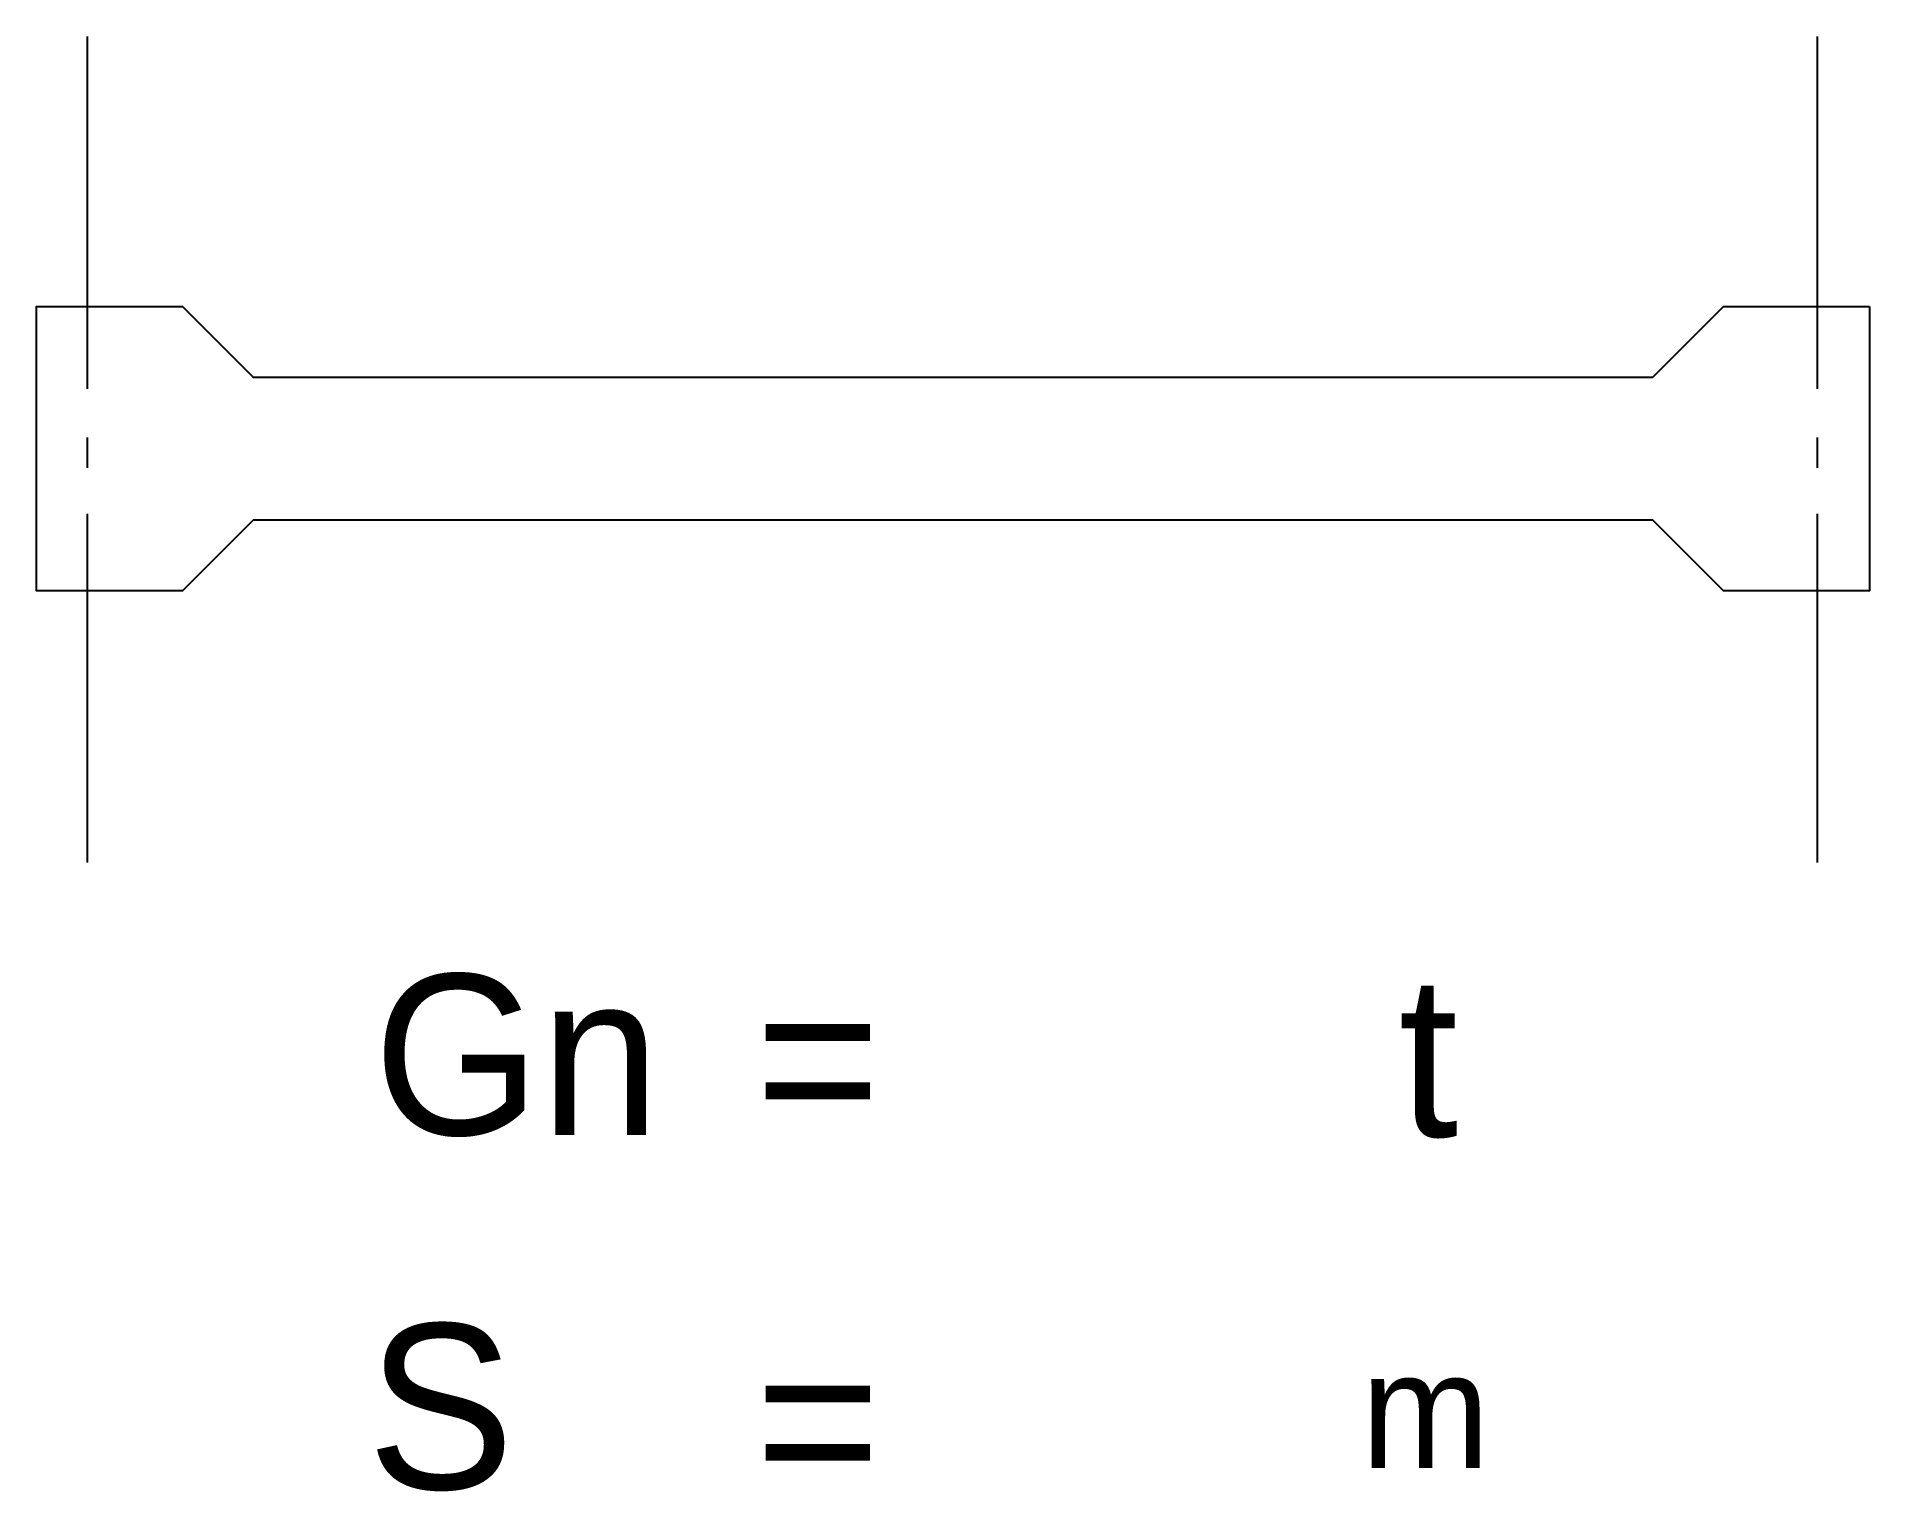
# Model space of a CAD drawing. Header units: metres. Extents: x 13565 to 13585, y 18504.9 to 18520.8.
import ezdxf

# ---------------------------------------------------------------- set-up
doc = ezdxf.new("R2010")
doc.units = ezdxf.units.M
doc.layers.add('PUB_TEXT', color=7, linetype='Continuous')
doc.layers.add('STAIR', color=2, linetype='Continuous')

msp = doc.modelspace()

# ---------------------------------------------------------------- linework, layer by layer
for p, q in [((13565.59, 18516.35), (13565.59, 18516.06)), ((13584.44, 18516.35), (13584.44, 18516.06)), ((13565.59, 18515.52), (13565.59, 18511.76)), ((13584.44, 18515.52), (13584.44, 18511.76))]:
    msp.add_line(p, q)
for points in [[(13565.59, 18520.76), (13565.59, 18516.92)], [(13584.44, 18520.76), (13584.44, 18516.92)], [(13565.59, 18516.39), (13565.59, 18516.11)], [(13584.44, 18516.39), (13584.44, 18516.11)], [(13565.59, 18515.56), (13565.59, 18511.76)], [(13584.44, 18515.56), (13584.44, 18511.76)]]:
    msp.add_lwpolyline(points)
at = {"layer": 'STAIR'}
msp.add_lwpolyline([(13585.01, 18517.82), (13585.01, 18514.72), (13583.42, 18514.72), (13582.65, 18515.49), (13575.02, 18515.49), (13567.4, 18515.49), (13566.63, 18514.72), (13565.04, 18514.72), (13565.04, 18516.27), (13565.04, 18517.82), (13566.63, 18517.82), (13567.4, 18517.05), (13575.02, 18517.05), (13582.65, 18517.05), (13583.42, 18517.82)], close=True, dxfattribs=at)

# ---------------------------------------------------------------- texts
at = {"layer": 'PUB_TEXT'}
for s, height, p in [('Gn', 1.75, (13568.71, 18508.79)), ('t', 1.75, (13579.88, 18508.77)), ('=', 1.75, (13572.87, 18508.75)), ('S', 1.8, (13568.64, 18504.93)), ('=', 1.75, (13572.87, 18504.81)), ('m', 1.26, (13579.47, 18505.16))]:
    msp.add_text(s, height=height, dxfattribs=at).set_placement(p)

doc.saveas('drawing.dxf')
